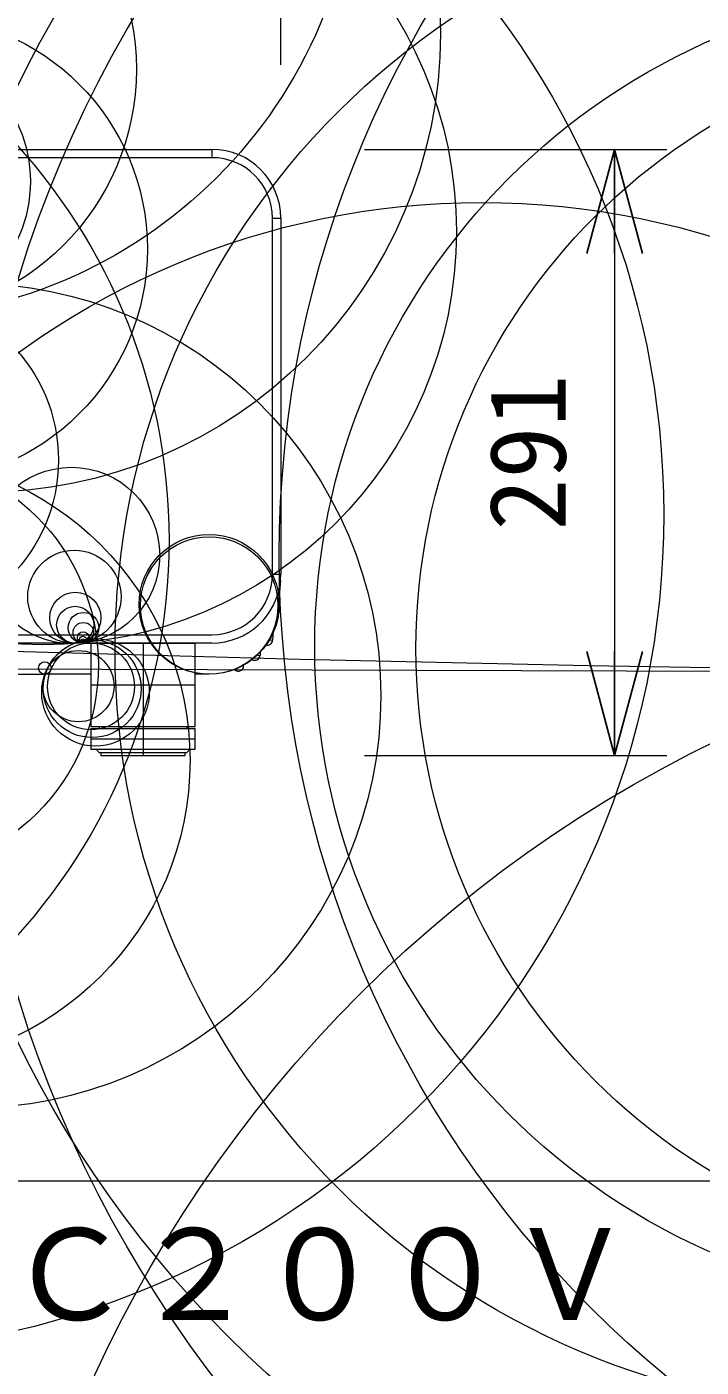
# Model space of a CAD drawing. Units: millimetres, scale not verified. Extents: x -8291 to 8336, y -214 to 16648.
# Drawn here: x -16.52 to -0.36, y 4.02 to 36.19 of the extents above; entities that cross this region are included whole.
import ezdxf
from ezdxf.enums import TextEntityAlignment as Align

# ---------------------------------------------------------------- set-up
doc = ezdxf.new("R2010")
doc.units = ezdxf.units.MM
doc.header["$LTSCALE"] = 0.125
doc.layers.add('0-0_0', color=7, linetype='Continuous')
doc.layers.add('0-1_MOJI1', color=7, linetype='Continuous')
for name, color, linetype, lineweight in [('0-2_WAKU', 1, 'Continuous', 18), ('0-4_SUNPO', 3, 'Continuous', 18), ('0-5_GAIKEI', 1, 'Continuous', 18)]:
    doc.layers.add(name, color=color, linetype=linetype, lineweight=lineweight)
doc.styles.add('ＭＳ ゴシック', font='')
doc.styles.get('ＭＳ ゴシック').set_extended_font_data('MS Gothic')

# ---------------------------------------------------------------- blocks, each defined once
blk = doc.blocks.new('_Open30')
at = {"layer": '0-0_0'}
blk.add_line((0, 0), (-1, 0), dxfattribs=at)
blk.add_lwpolyline([(-1, 0.26795), (0, 0), (-1, -0.26795)], dxfattribs=at)
blk = doc.blocks.new('D1')
at = {"layer": '0-4_SUNPO'}
for p, q in [((23.0624, 348.7851), (23.0624, 356.0351)), ((54.0624, 348.7851), (54.0624, 356.0351)), ((25.5624, 354.7851), (51.5624, 354.7851))]:
    blk.add_line(p, q, dxfattribs=at)
at = {"layer": '0-4_SUNPO', "xscale": 2.5, "yscale": 2.5, "rotation": 180}
blk.add_blockref('_Open30', (23.0624, 354.7851), dxfattribs=at)
at = {"layer": '0-4_SUNPO', "xscale": 2.5, "yscale": 2.5}
blk.add_blockref('_Open30', (54.0624, 354.7851), dxfattribs=at)
at = {"layer": '0-4_SUNPO', "color": 7, "style": 'ＭＳ ゴシック'}
blk.add_text('620', height=1.833, dxfattribs=at).set_placement((36.6874, 355.4101), align=Align.BOTTOM_LEFT)
blk = doc.blocks.new('D2')
at = {"layer": '0-4_SUNPO'}
for p, q in [((56.0688, 346.7559), (63.3188, 346.7559)), ((62.0688, 344.2559), (62.0688, 334.7058)), ((56.0688, 332.2058), (63.3188, 332.2058))]:
    blk.add_line(p, q, dxfattribs=at)
at = {"layer": '0-4_SUNPO', "xscale": 2.5, "yscale": 2.5}
for p, rotation in [((62.0688, 346.7559), 90), ((62.0688, 332.2058), 270)]:
    blk.add_blockref('_Open30', p, dxfattribs=dict(at, rotation=rotation))
at = {"layer": '0-4_SUNPO', "color": 7, "style": 'ＭＳ ゴシック'}
blk.add_text('291', height=1.833, rotation=90, dxfattribs=at).set_placement((61.4438, 337.6059), align=Align.BOTTOM_LEFT)

msp = doc.modelspace()

# ---------------------------------------------------------------- linework, layer by layer
at = {"layer": '0-2_WAKU', "color": 4}
msp.add_line((-62.4982, 8.4948), (62.5018, 8.4948), dxfattribs=at)
at = {"layer": '0-5_GAIKEI', "color": 7}
for p, q in [((-39.7858, 33.2507), (-12.0858, 33.2507)), ((-10.4358, 31.6007), (-10.4358, 23.0507)), ((-10.4427, 22.9007), (-10.5075, 22.1595)), ((-14.9858, 21.4006), (-14.9858, 19.4006)), ((-12.4858, 19.4006), (-12.4858, 21.4006)), ((-16.8362, 20.6507), (-16.0926, 20.6507)), ((-14.9859, 20.6507), (-16.0926, 20.6507)), ((-12.1515, 20.6507), (-12.4858, 20.6507)), ((-14.9858, 19.3506), (-14.9858, 18.8506)), ((-12.4858, 18.8506), (-12.4858, 19.3506)), ((-14.9858, 18.8506), (-12.4858, 18.8506))]:
    msp.add_line(p, q, dxfattribs=at)
at = {"layer": '0-5_GAIKEI'}
for p, q in [((-12.0858, 33.2507), (-12.0858, 33.0507)), ((-12.0858, 33.0507), (-21.7044, 33.0507)), ((-10.6358, 23.0507), (-10.6358, 31.6007)), ((-10.6358, 31.6007), (-10.4358, 31.6007)), ((-10.6358, 23.0507), (-10.4358, 23.0507)), ((-39.7858, 21.6007), (-12.0858, 21.6007)), ((-10.6179, 21.6918), (-10.6295, 21.4701)), ((-15.3894, 21.3941), (-36.4823, 21.3941)), ((-12.0858, 21.4007), (-15.1654, 21.4007)), ((-14.9858, 21.4006), (-12.4858, 21.4006)), ((-13.7358, 21.4006), (-13.7358, 18.7006)), ((-10.7229, 21.475), (-10.6295, 21.4701)), ((-11.0099, 21.1093), (-10.9304, 21.1051)), ((-10.9256, 21.1962), (-10.9304, 21.1051)), ((-15.9535, 20.7451), (-15.9532, 20.7451)), ((-14.9858, 20.4006), (-12.4858, 20.4006)), ((-14.9858, 19.4006), (-12.4858, 19.4006)), ((-14.9858, 19.3506), (-12.4858, 19.3506)), ((-14.7858, 19.4006), (-14.7858, 19.3506)), ((-12.6858, 19.4006), (-12.6858, 19.3506)), ((-14.9858, 19.1006), (-12.4858, 19.1006)), ((-14.8608, 18.8506), (-14.7858, 18.7756)), ((-14.7858, 18.7756), (-12.6858, 18.7756)), ((-14.7483, 18.7756), (-14.7483, 18.7006)), ((-14.7483, 18.7006), (-12.7233, 18.7006)), ((-12.7233, 18.7006), (-12.7233, 18.7756)), ((-12.6858, 18.7756), (-12.6108, 18.8506))]:
    msp.add_line(p, q, dxfattribs=at)
at = {"layer": '0-5_GAIKEI', "color": 7}
for centre, radius in [((22.2512, 8334.23), 8313.5778), ((17.7752, 1095.7991), 1075.1461), ((-12.1527, 22.3295), 1.6788), ((-12.1515, 22.3008), 1.6501), ((-12.1515, 22.3007), 1.65)]:
    msp.add_circle(centre, radius, dxfattribs=at)
at = {"layer": '0-5_GAIKEI'}
for centre, radius in [((-189.5106, 9.1201), 223.0212), ((-68.4375, 25.6365), 83.1425), ((2.7194, 26.727), 44.3139), ((-10.8564, 23.8579), 43.975), ((-20.1505, 40.7547), 11.5681), ((11.29, 21.5185), 29.3099), ((6.8658, 23.303), 26.2441), ((15.0463, 23.4858), 25.5182), ((-9.445, 23.3657), 24.1064), ((-17.6229, 36.028), 11.015), ((-21.3716, 24.4849), 20.1188), ((-16.1404, 31.2771), 9.917), ((-19.8769, 35.1727), 5.9795), ((3.8718, 21.2324), 18.2798), ((-27.2862, 23.8627), 14.1715), ((6.265, 21.3233), 15.8849), ((-19.2332, 30.8585), 5.6005), ((-19.7194, 32.4781), 3.2802), ((7.4777, 21.268), 14.6715), ((-5.6208, 13.0748), 18.8997), ((-17.9413, 20.1359), 9.9057), ((-19.7355, 25.7931), 3.9709), ((-19.9402, 18.5795), 7.3302), ((-19.8434, 20.8718), 5.036), ((-15.4524, 23.5057), 2.1153), ((-15.3836, 22.511), 1.1181), ((-15.3611, 22.0067), 0.6134), ((-15.364, 21.8377), 0.4444), ((13.6605, -9.2139), 31.3866), ((-15.1658, 21.7678), 0.3671), ((-15.1685, 21.6477), 0.247), ((-15.1744, 21.5369), 0.1361), ((-15.1797, 21.4829), 0.0818), ((-14.8775, 20.2172), 1.29), ((-14.9565, 20.3046), 1.1724), ((-14.9857, 20.3588), 1.0419), ((-15.1843, 21.4505), 0.0491), ((-15.1877, 21.4326), 0.0309), ((-15.1914, 21.4181), 0.0159), ((-15.1941, 21.4107), 0.00797), ((-15.1963, 21.4065), 0.00327), ((-15.1974, 21.4053), 0.0016), ((-15.1979, 21.4049), 0.00102), ((-16.0926, 20.8007), 0.15), ((-16.0922, 20.8005), 0.1495), ((-15.2868, 20.3665), 0.8545)]:
    msp.add_circle(centre, radius, dxfattribs=at)
at = {"layer": '0-5_GAIKEI', "color": 7}
for centre, start, end in [((-12.0858, 31.6007), 0, 90), ((-12.0858, 23.0507), 354.78409, 360)]:
    msp.add_arc(centre, 1.65, start, end, dxfattribs=at)
at = {"layer": '0-5_GAIKEI'}
for centre, radius, start, end in [((-12.0858, 31.6007), 1.45, 0, 90), ((-12.0858, 23.0507), 1.45, 270, 0), ((-12.0858, 23.0507), 1.65, 270, 354.78409), ((-10.7544, 21.4766), 0.125, 250.25726, 357), ((-11.0552, 21.1116), 0.125, 235.73168, 357), ((-11.4496, 20.8506), 0.125, 221.90697, 9.74525)]:
    msp.add_arc(centre, radius, start, end, dxfattribs=at)

# ---------------------------------------------------------------- block references
at = {"layer": '0-4_SUNPO'}
for name in ['D1', 'D2']:
    msp.add_blockref(name, (-64.4982, -313.5052), dxfattribs=at)

# ---------------------------------------------------------------- texts
at = {"layer": '0-1_MOJI1', "style": 'ＭＳ ゴシック'}
msp.add_text('ＡＣ２００Ｖ\u3000５０Ｈｚ／６０Ｈｚ', height=2.199, dxfattribs=at).set_placement((-19.9982, 4.4948), align=Align.BOTTOM_LEFT)

doc.saveas('drawing.dxf')
